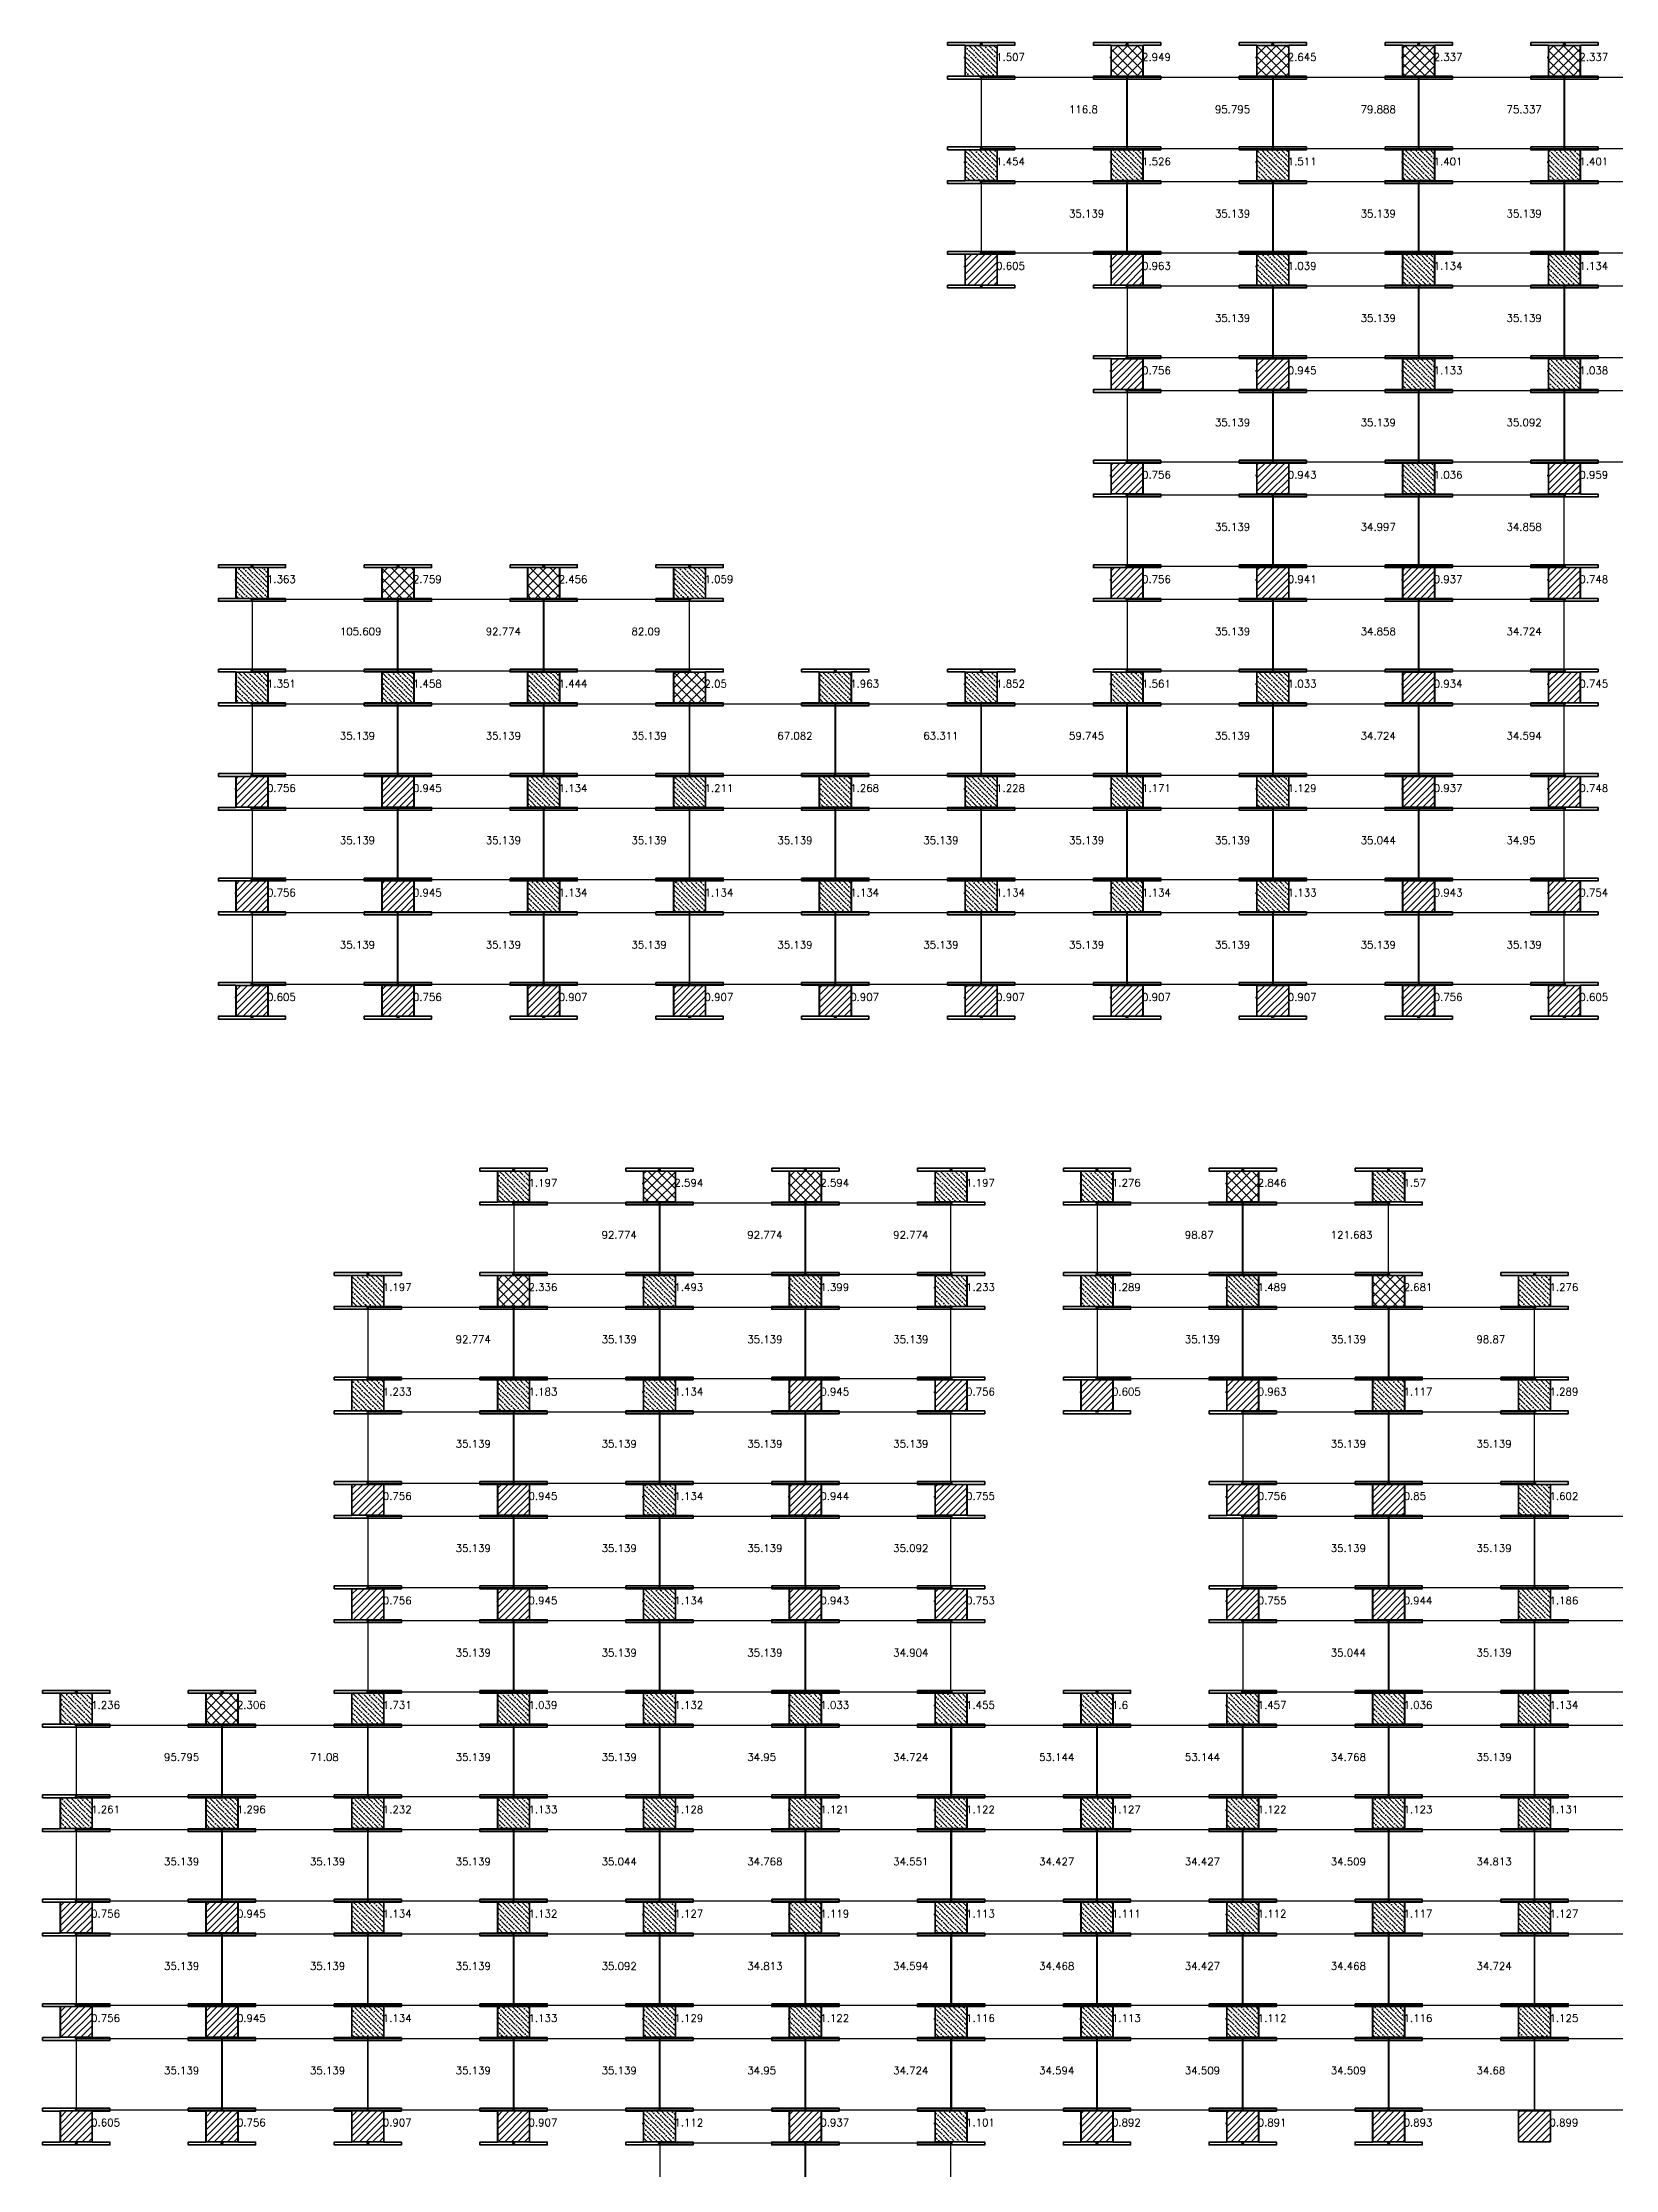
# Model space of a CAD drawing. Header units: inches. Extents: x 3750 to 10146, y -443 to 5941.
# Drawn here: x 6926 to 7768, y 851 to 1990 of the extents above; entities that cross this region are included whole.
import ezdxf

# ---------------------------------------------------------------- set-up
doc = ezdxf.new("R2010")
doc.units = ezdxf.units.IN
doc.header["$LTSCALE"] = 50
doc.header["$MEASUREMENT"] = 0
for name, color, linetype, lineweight in [('E-PANELS', 140, 'Continuous', 30), ('E2-ECOFEET', 254, 'Continuous', 35), ('E3-ECOFEET', 254, 'Continuous', 35), ('HATCH 1', 5, 'Continuous', 35), ('HATCH 2', 140, 'Continuous', 35), ('HATCH 3', 30, 'Continuous', 35)]:
    doc.layers.add(name, color=color, linetype=linetype, lineweight=lineweight)
doc.layers.add('EF3 TEXT', color=7, linetype='Continuous', plot=False)
doc.layers.get('E2-ECOFEET').off()
doc.styles.add('mytext', font='romans.shx')

# ---------------------------------------------------------------- blocks, each defined once
blk = doc.blocks.new('EF3_HATCH_3')
at = {"layer": 'HATCH 3'}
h = blk.add_hatch(dxfattribs=at)
h.set_pattern_fill('ANSI37', color=256, scale=30)
h.set_pattern_definition([(45, (-119.168, -90.9187), (-2.65165, 2.65165), []), (135, (-119.168, -90.9187), (-2.65165, -2.65165), [])])
h.paths.add_polyline_path([(-8.5, -8.25), (8.5, -8.25), (8.5, 8.25), (-8.5, 8.25)])
blk.add_lwpolyline([(-8.5, -8.25), (8.5, -8.25), (8.5, 8.25), (-8.5, 8.25)], close=True, dxfattribs=at)
blk = doc.blocks.new('EF3_HATCH_2')
at = {"layer": 'HATCH 2'}
h = blk.add_hatch(dxfattribs=at)
h.set_pattern_fill('ANSI36', color=256, scale=15, angle=90)
h.set_pattern_definition([(135, (-119.168, -90.9187), (-3.64602, 0.994369), [4.6875, -0.9375, 0, -0.9375])])
h.paths.add_polyline_path([(-8.5, -8.25), (8.5, -8.25), (8.5, 8.25), (-8.5, 8.25)])
blk.add_lwpolyline([(-8.5, -8.25), (8.5, -8.25), (8.5, 8.25), (-8.5, 8.25)], close=True, dxfattribs=at)
blk = doc.blocks.new('EF3_HATCH_1')
at = {"layer": 'HATCH 1'}
h = blk.add_hatch(dxfattribs=at)
h.set_pattern_fill('ANSI31', color=256, scale=20)
h.set_pattern_definition([(45, (-119.168, -90.9187), (-1.767767, 1.767767), [])])
h.paths.add_polyline_path([(-8.5, -8.25), (8.5, -8.25), (8.5, 8.25), (-8.5, 8.25)])
blk.add_lwpolyline([(-8.5, -8.25), (8.5, -8.25), (8.5, 8.25), (-8.5, 8.25)], close=True, dxfattribs=at)
blk = doc.blocks.new('YINGLI 305W 10DEG')
at = {"layer": 'E-PANELS'}
blk.add_lwpolyline([(0, 0), (77.56, 0), (77.56, -38.4), (0, -38.4)], close=True, dxfattribs=at)
blk = doc.blocks.new('EF3')
at = {"layer": 'E3-ECOFEET', "color": 5}
for points in [[(0, 0), (0, -1.5), (9.4, -1.5), (9.4, -18.1), (0, -18.1), (0, -19.6), (36, -19.6), (36, -18.1), (26.6, -18.1), (26.6, -1.5), (36, -1.5), (36, 0), (0, 0)], [(8.8, -8.1), (8.9, -8.1)]]:
    blk.add_lwpolyline(points, dxfattribs=at)
at = {"layer": 'E3-ECOFEET'}
for points in [[(17.2, -1), (17.8, -1), (17.8, -0.5)], [(18.2, -0.5), (18.2, -1), (18.8, -1)], [(17.2, -18.5), (17.8, -18.5), (17.8, -19)], [(18.2, -19), (18.2, -18.5), (18.8, -18.5)]]:
    blk.add_lwpolyline(points, dxfattribs=at)

msp = doc.modelspace()

# ---------------------------------------------------------------- block references
at = {"layer": 'E-PANELS'}
for p in [(7428.8, 1971.1), (7506.9, 1971.1), (7585, 1971.1), (7663, 1971.1), (7741.1, 1971.1), (7428.8, 1915.3), (7506.9, 1915.3), (7585, 1915.3), (7663, 1915.3), (7741.1, 1915.3), (7506.9, 1859.4), (7585, 1859.4), (7663, 1859.4), (7741.1, 1859.4), (7506.9, 1803.5), (7585, 1803.5), (7663, 1803.5), (7741.1, 1803.5), (7506.9, 1747.6), (7585, 1747.6), (7663, 1747.6), (7038.5, 1691.7), (7116.6, 1691.7), (7194.7, 1691.7), (7506.9, 1691.7), (7585, 1691.7), (7663, 1691.7), (7038.5, 1635.8), (7116.6, 1635.8), (7194.7, 1635.8), (7272.7, 1635.8), (7350.8, 1635.8), (7428.8, 1635.8), (7506.9, 1635.8), (7585, 1635.8), (7663, 1635.8), (7038.5, 1579.9), (7116.6, 1579.9), (7194.7, 1579.9), (7272.7, 1579.9), (7350.8, 1579.9), (7428.8, 1579.9), (7506.9, 1579.9), (7585, 1579.9), (7663, 1579.9), (7038.5, 1524), (7116.6, 1524), (7194.7, 1524), (7272.7, 1524), (7350.8, 1524), (7428.8, 1524), (7506.9, 1524), (7585, 1524), (7663, 1524), (7178.6, 1368.7), (7256.7, 1368.7), (7334.7, 1368.7), (7490.8, 1368.7), (7568.9, 1368.7), (7100.5, 1312.8), (7178.6, 1312.8), (7256.7, 1312.8), (7334.7, 1312.8), (7490.8, 1312.8), (7568.9, 1312.8), (7647, 1312.8), (7100.5, 1256.9), (7178.6, 1256.9), (7256.7, 1256.9), (7334.7, 1256.9), (7568.9, 1256.9), (7647, 1256.9), (7100.5, 1201), (7178.6, 1201), (7256.7, 1201), (7334.7, 1201), (7568.9, 1201), (7647, 1201), (7725, 1201), (7100.5, 1145.1), (7178.6, 1145.1), (7256.7, 1145.1), (7334.7, 1145.1), (7568.9, 1145.1), (7647, 1145.1), (7725, 1145.1), (6944.4, 1089.2), (7022.5, 1089.2), (7100.5, 1089.2), (7178.6, 1089.2), (7256.7, 1089.2), (7334.7, 1089.2), (7412.8, 1089.2), (7490.8, 1089.2), (7568.9, 1089.2), (7647, 1089.2), (7725, 1089.2), (6944.4, 1033.3), (7022.5, 1033.3), (7100.5, 1033.3), (7178.6, 1033.3), (7256.7, 1033.3), (7334.7, 1033.3), (7412.8, 1033.3), (7490.8, 1033.3), (7568.9, 1033.3), (7647, 1033.3), (7725, 1033.3), (6944.4, 977.4), (7022.5, 977.4), (7100.5, 977.4), (7178.6, 977.4), (7256.7, 977.4), (7334.7, 977.4), (7412.8, 977.4), (7490.8, 977.4), (7568.9, 977.4), (7647, 977.4), (7725, 977.4), (6944.4, 921.5), (7022.5, 921.5), (7100.5, 921.5), (7178.6, 921.5), (7256.7, 921.5), (7334.7, 921.5), (7412.8, 921.5), (7490.8, 921.5), (7568.9, 921.5), (7647, 921.5), (7725, 921.5), (7256.7, 865.6), (7334.7, 865.6)]:
    msp.add_blockref('YINGLI 305W 10DEG', p, dxfattribs=at)
at = {"layer": 'E2-ECOFEET'}
for p in [(7410.6, 1989.7), (7488.7, 1989.7), (7566.7, 1989.7), (7644.8, 1989.7), (7722.8, 1989.7), (7410.6, 1933.8), (7488.7, 1933.8), (7566.7, 1933.8), (7644.8, 1933.8), (7722.8, 1933.8), (7410.6, 1877.9), (7488.7, 1877.9), (7566.7, 1877.9), (7644.8, 1877.9), (7722.8, 1877.9), (7488.7, 1822), (7566.7, 1822), (7644.8, 1822), (7722.8, 1822), (7488.7, 1766.1), (7566.7, 1766.1), (7644.8, 1766.1), (7722.8, 1766.1), (7020.3, 1710.2), (7098.4, 1710.2), (7176.4, 1710.2), (7254.5, 1710.2), (7488.7, 1710.2), (7566.7, 1710.2), (7644.8, 1710.2), (7722.8, 1710.2), (7020.3, 1654.3), (7098.4, 1654.3), (7176.4, 1654.3), (7254.5, 1654.3), (7332.5, 1654.3), (7410.6, 1654.3), (7488.7, 1654.3), (7566.7, 1654.3), (7644.8, 1654.3), (7722.8, 1654.3), (7020.3, 1598.4), (7098.4, 1598.4), (7176.4, 1598.4), (7254.5, 1598.4), (7332.5, 1598.4), (7410.6, 1598.4), (7488.7, 1598.4), (7566.7, 1598.4), (7644.8, 1598.4), (7722.8, 1598.4), (7020.3, 1542.5), (7098.4, 1542.5), (7176.4, 1542.5), (7254.5, 1542.5), (7332.5, 1542.5), (7410.6, 1542.5), (7488.7, 1542.5), (7566.7, 1542.5), (7644.8, 1542.5), (7722.8, 1542.5), (7020.3, 1486.6), (7098.4, 1486.6), (7176.4, 1486.6), (7254.5, 1486.6), (7332.5, 1486.6), (7410.6, 1486.6), (7488.7, 1486.6), (7566.7, 1486.6), (7644.8, 1486.6), (7722.8, 1486.6), (7160.3, 1387.2), (7238.4, 1387.2), (7316.5, 1387.2), (7394.5, 1387.2), (7472.6, 1387.2), (7550.6, 1387.2), (7628.7, 1387.2), (7082.3, 1331.3), (7160.3, 1331.3), (7238.4, 1331.3), (7316.5, 1331.3), (7394.5, 1331.3), (7472.6, 1331.3), (7550.6, 1331.3), (7628.7, 1331.3), (7706.8, 1331.3), (7082.3, 1275.4), (7160.3, 1275.4), (7238.4, 1275.4), (7316.5, 1275.4), (7394.5, 1275.4), (7472.6, 1275.4), (7550.6, 1275.4), (7628.7, 1275.4), (7706.8, 1275.4), (7082.3, 1219.5), (7160.3, 1219.5), (7238.4, 1219.5), (7316.5, 1219.5), (7394.5, 1219.5), (7550.6, 1219.5), (7628.7, 1219.5), (7706.8, 1219.5), (7082.3, 1163.6), (7160.3, 1163.6), (7238.4, 1163.6), (7316.5, 1163.6), (7394.5, 1163.6), (7550.6, 1163.6), (7628.7, 1163.6), (7706.8, 1163.6), (6926.2, 1107.7), (7004.2, 1107.7), (7082.3, 1107.7), (7160.3, 1107.7), (7238.4, 1107.7), (7316.5, 1107.7), (7394.5, 1107.7), (7472.6, 1107.7), (7550.6, 1107.7), (7628.7, 1107.7), (7706.8, 1107.7), (6926.2, 1051.8), (7004.2, 1051.8), (7082.3, 1051.8), (7160.3, 1051.8), (7238.4, 1051.8), (7316.5, 1051.8), (7394.5, 1051.8), (7472.6, 1051.8), (7550.6, 1051.8), (7628.7, 1051.8), (7706.8, 1051.8), (6926.2, 995.9), (7004.2, 995.9), (7082.3, 995.9), (7160.3, 995.9), (7238.4, 995.9), (7316.5, 995.9), (7394.5, 995.9), (7472.6, 995.9), (7550.6, 995.9), (7628.7, 995.9), (7706.8, 995.9), (6926.2, 940), (7004.2, 940), (7082.3, 940), (7160.3, 940), (7238.4, 940), (7316.5, 940), (7394.5, 940), (7472.6, 940), (7550.6, 940), (7628.7, 940), (7706.8, 940), (6926.2, 884.1), (7004.2, 884.1), (7082.3, 884.1), (7160.3, 884.1), (7238.4, 884.1), (7316.5, 884.1), (7394.5, 884.1), (7472.6, 884.1), (7550.6, 884.1), (7628.7, 884.1)]:
    msp.add_blockref('EF3', p, dxfattribs=at)
at = {"layer": 'HATCH 1'}
for p in [(7428.6, 1868.1), (7506.7, 1868.1), (7506.7, 1812.2), (7584.7, 1812.2), (7506.7, 1756.3), (7584.7, 1756.3), (7740.8, 1756.3), (7506.7, 1700.4), (7584.7, 1700.4), (7662.8, 1700.4), (7740.8, 1700.4), (7662.8, 1644.5), (7740.8, 1644.5), (7038.3, 1588.6), (7116.4, 1588.6), (7662.8, 1588.6), (7740.8, 1588.6), (7038.3, 1532.7), (7116.4, 1532.7), (7662.8, 1532.7), (7740.8, 1532.7), (7038.3, 1476.8), (7116.4, 1476.8), (7194.4, 1476.8), (7272.5, 1476.8), (7350.5, 1476.8), (7428.6, 1476.8), (7506.7, 1476.8), (7584.7, 1476.8), (7662.8, 1476.8), (7740.8, 1476.8), (7334.5, 1265.6), (7412.5, 1265.6), (7490.6, 1265.6), (7568.6, 1265.6), (7100.3, 1209.7), (7178.3, 1209.7), (7334.5, 1209.7), (7412.5, 1209.7), (7568.6, 1209.7), (7646.7, 1209.7), (7100.3, 1153.8), (7178.3, 1153.8), (7334.5, 1153.8), (7412.5, 1153.8), (7568.6, 1153.8), (7646.7, 1153.8), (6944.2, 986.2), (7022.2, 986.2), (6944.2, 930.3), (7022.2, 930.3), (6944.2, 874.4), (7022.2, 874.4), (7100.3, 874.4), (7178.3, 874.4), (7334.5, 874.4), (7490.6, 874.4), (7568.6, 874.4), (7646.7, 874.4), (7724.8, 874.4)]:
    msp.add_blockref('EF3_HATCH_1', p, dxfattribs=at)
at = {"layer": 'HATCH 2'}
for p in [(7428.6, 1979.9), (7428.6, 1924), (7506.7, 1924), (7584.7, 1924), (7662.8, 1924), (7740.8, 1924), (7584.7, 1868.1), (7662.8, 1868.1), (7740.8, 1868.1), (7662.8, 1812.2), (7740.8, 1812.2), (7662.8, 1756.3), (7038.3, 1700.4), (7272.5, 1700.4), (7038.3, 1644.5), (7116.4, 1644.5), (7194.4, 1644.5), (7350.5, 1644.5), (7428.6, 1644.5), (7506.7, 1644.5), (7584.7, 1644.5), (7194.4, 1588.6), (7272.5, 1588.6), (7350.5, 1588.6), (7428.6, 1588.6), (7506.7, 1588.6), (7584.7, 1588.6), (7194.4, 1532.7), (7272.5, 1532.7), (7350.5, 1532.7), (7428.6, 1532.7), (7506.7, 1532.7), (7584.7, 1532.7), (7178.3, 1377.4), (7412.5, 1377.4), (7490.6, 1377.4), (7646.7, 1377.4), (7100.3, 1321.5), (7256.4, 1321.5), (7334.5, 1321.5), (7412.5, 1321.5), (7490.6, 1321.5), (7568.6, 1321.5), (7724.8, 1321.5), (7100.3, 1265.6), (7178.3, 1265.6), (7256.4, 1265.6), (7646.7, 1265.6), (7724.8, 1265.6), (7256.4, 1209.7), (7724.8, 1209.7), (7256.4, 1153.8), (7724.8, 1153.8), (6944.2, 1097.9), (7100.3, 1097.9), (7178.3, 1097.9), (7256.4, 1097.9), (7334.5, 1097.9), (7412.5, 1097.9), (7490.6, 1097.9), (7568.6, 1097.9), (7646.7, 1097.9), (7724.8, 1097.9), (6944.2, 1042), (7022.2, 1042), (7100.3, 1042), (7178.3, 1042), (7256.4, 1042), (7334.5, 1042), (7412.5, 1042), (7490.6, 1042), (7568.6, 1042), (7646.7, 1042), (7724.8, 1042), (7100.3, 986.2), (7178.3, 986.2), (7256.4, 986.2), (7334.5, 986.2), (7412.5, 986.2), (7490.6, 986.2), (7568.6, 986.2), (7646.7, 986.2), (7724.8, 986.2), (7100.3, 930.3), (7178.3, 930.3), (7256.4, 930.3), (7334.5, 930.3), (7412.5, 930.3), (7490.6, 930.3), (7568.6, 930.3), (7646.7, 930.3), (7724.8, 930.3), (7256.4, 874.4), (7412.5, 874.4)]:
    msp.add_blockref('EF3_HATCH_2', p, dxfattribs=at)
at = {"layer": 'HATCH 3'}
for p in [(7506.7, 1979.9), (7584.7, 1979.9), (7662.8, 1979.9), (7740.8, 1979.9), (7116.4, 1700.4), (7194.4, 1700.4), (7272.5, 1644.5), (7256.4, 1377.4), (7334.5, 1377.4), (7568.6, 1377.4), (7178.3, 1321.5), (7646.7, 1321.5), (7022.2, 1097.9)]:
    msp.add_blockref('EF3_HATCH_3', p, dxfattribs=at)

# ---------------------------------------------------------------- texts
at = {"layer": 'EF3 TEXT', "style": 'mytext'}
for s, p in [('1.507', (7436.6, 1979.9)), ('2.949', (7514.7, 1979.9)), ('2.645', (7592.7, 1979.9)), ('2.337', (7670.8, 1979.9)), ('2.337', (7748.8, 1979.9)), ('116.8', (7475.6, 1951.9)), ('95.795', (7553.7, 1951.9)), ('79.888', (7631.7, 1951.9)), ('75.337', (7709.8, 1951.9)), ('1.454', (7436.6, 1924)), ('1.526', (7514.7, 1924)), ('1.511', (7592.7, 1924)), ('1.401', (7670.8, 1924)), ('1.401', (7748.8, 1924)), ('35.139', (7475.6, 1896.1)), ('35.139', (7553.7, 1896.1)), ('35.139', (7631.7, 1896.1)), ('35.139', (7709.8, 1896.1)), ('0.605', (7436.6, 1868.1)), ('0.963', (7514.7, 1868.1)), ('1.039', (7592.7, 1868.1)), ('1.134', (7670.8, 1868.1)), ('1.134', (7748.8, 1868.1)), ('35.139', (7553.7, 1840.2)), ('35.139', (7631.7, 1840.2)), ('35.139', (7709.8, 1840.2)), ('0.756', (7514.7, 1812.2)), ('0.945', (7592.7, 1812.2)), ('1.133', (7670.8, 1812.2)), ('1.038', (7748.8, 1812.2)), ('35.139', (7553.7, 1784.3)), ('35.139', (7631.7, 1784.3)), ('35.092', (7709.8, 1784.3)), ('0.756', (7514.7, 1756.3)), ('0.943', (7592.7, 1756.3)), ('1.036', (7670.8, 1756.3)), ('0.959', (7748.8, 1756.3)), ('35.139', (7553.7, 1728.4)), ('34.997', (7631.7, 1728.4)), ('34.858', (7709.8, 1728.4)), ('1.363', (7046.3, 1700.4)), ('2.759', (7124.4, 1700.4)), ('2.456', (7202.4, 1700.4)), ('1.059', (7280.5, 1700.4)), ('0.756', (7514.7, 1700.4)), ('0.941', (7592.7, 1700.4)), ('0.937', (7670.8, 1700.4)), ('0.748', (7748.8, 1700.4)), ('105.609', (7085.3, 1672.5)), ('92.774', (7163.4, 1672.5)), ('82.09', (7241.4, 1672.5)), ('35.139', (7553.7, 1672.5)), ('34.858', (7631.7, 1672.5)), ('34.724', (7709.8, 1672.5)), ('1.351', (7046.3, 1644.5)), ('1.458', (7124.4, 1644.5)), ('1.444', (7202.4, 1644.5)), ('2.05', (7280.5, 1644.5)), ('1.963', (7358.5, 1644.5)), ('1.852', (7436.6, 1644.5)), ('1.561', (7514.7, 1644.5)), ('1.033', (7592.7, 1644.5)), ('0.934', (7670.8, 1644.5)), ('0.745', (7748.8, 1644.5)), ('35.139', (7085.3, 1616.6)), ('35.139', (7163.4, 1616.6)), ('35.139', (7241.4, 1616.6)), ('67.082', (7319.5, 1616.6)), ('63.311', (7397.6, 1616.6)), ('59.745', (7475.6, 1616.6)), ('35.139', (7553.7, 1616.6)), ('34.724', (7631.7, 1616.6)), ('34.594', (7709.8, 1616.6)), ('0.756', (7046.3, 1588.6)), ('0.945', (7124.4, 1588.6)), ('1.134', (7202.4, 1588.6)), ('1.211', (7280.5, 1588.6)), ('1.268', (7358.5, 1588.6)), ('1.228', (7436.6, 1588.6)), ('1.171', (7514.7, 1588.6)), ('1.129', (7592.7, 1588.6)), ('0.937', (7670.8, 1588.6)), ('0.748', (7748.8, 1588.6)), ('35.139', (7085.3, 1560.7)), ('35.139', (7163.4, 1560.7)), ('35.139', (7241.4, 1560.7)), ('35.139', (7319.5, 1560.7)), ('35.139', (7397.6, 1560.7)), ('35.139', (7475.6, 1560.7)), ('35.139', (7553.7, 1560.7)), ('35.044', (7631.7, 1560.7)), ('34.95', (7709.8, 1560.7)), ('0.756', (7046.3, 1532.7)), ('0.945', (7124.4, 1532.7)), ('1.134', (7202.4, 1532.7)), ('1.134', (7280.5, 1532.7)), ('1.134', (7358.5, 1532.7)), ('1.134', (7436.6, 1532.7)), ('1.134', (7514.7, 1532.7)), ('1.133', (7592.7, 1532.7)), ('0.943', (7670.8, 1532.7)), ('0.754', (7748.8, 1532.7)), ('35.139', (7085.3, 1504.8)), ('35.139', (7163.4, 1504.8)), ('35.139', (7241.4, 1504.8)), ('35.139', (7319.5, 1504.8)), ('35.139', (7397.6, 1504.8)), ('35.139', (7475.6, 1504.8)), ('35.139', (7553.7, 1504.8)), ('35.139', (7631.7, 1504.8)), ('35.139', (7709.8, 1504.8)), ('0.605', (7046.3, 1476.8)), ('0.756', (7124.4, 1476.8)), ('0.907', (7202.4, 1476.8)), ('0.907', (7280.5, 1476.8)), ('0.907', (7358.5, 1476.8)), ('0.907', (7436.6, 1476.8)), ('0.907', (7514.7, 1476.8)), ('0.907', (7592.7, 1476.8)), ('0.756', (7670.8, 1476.8)), ('0.605', (7748.8, 1476.8)), ('1.197', (7186.3, 1377.4)), ('2.594', (7264.4, 1377.4)), ('2.594', (7342.5, 1377.4)), ('1.197', (7420.5, 1377.4)), ('1.276', (7498.6, 1377.4)), ('2.846', (7576.6, 1377.4)), ('1.57', (7654.7, 1377.4)), ('92.774', (7225.4, 1349.5)), ('92.774', (7303.4, 1349.5)), ('92.774', (7381.5, 1349.5)), ('98.87', (7537.6, 1349.5)), ('121.683', (7615.7, 1349.5)), ('1.197', (7108.3, 1321.5)), ('2.336', (7186.3, 1321.5)), ('1.493', (7264.4, 1321.5)), ('1.399', (7342.5, 1321.5)), ('1.233', (7420.5, 1321.5)), ('1.289', (7498.6, 1321.5)), ('1.489', (7576.6, 1321.5)), ('2.681', (7654.7, 1321.5)), ('1.276', (7732.8, 1321.5)), ('92.774', (7147.3, 1293.6)), ('35.139', (7225.4, 1293.6)), ('35.139', (7303.4, 1293.6)), ('35.139', (7381.5, 1293.6)), ('35.139', (7537.6, 1293.6)), ('35.139', (7615.7, 1293.6)), ('98.87', (7693.7, 1293.6)), ('1.233', (7108.3, 1265.6)), ('1.183', (7186.3, 1265.6)), ('1.134', (7264.4, 1265.6)), ('0.945', (7342.5, 1265.6)), ('0.756', (7420.5, 1265.6)), ('0.605', (7498.6, 1265.6)), ('0.963', (7576.6, 1265.6)), ('1.117', (7654.7, 1265.6)), ('1.289', (7732.8, 1265.6)), ('35.139', (7147.3, 1237.7)), ('35.139', (7225.4, 1237.7)), ('35.139', (7303.4, 1237.7)), ('35.139', (7381.5, 1237.7)), ('35.139', (7615.7, 1237.7)), ('35.139', (7693.7, 1237.7)), ('0.756', (7108.3, 1209.7)), ('0.945', (7186.3, 1209.7)), ('1.134', (7264.4, 1209.7)), ('0.944', (7342.5, 1209.7)), ('0.755', (7420.5, 1209.7)), ('0.756', (7576.6, 1209.7)), ('0.85', (7654.7, 1209.7)), ('1.602', (7732.8, 1209.7)), ('35.139', (7147.3, 1181.8)), ('35.139', (7225.4, 1181.8)), ('35.139', (7303.4, 1181.8)), ('35.092', (7381.5, 1181.8)), ('35.139', (7615.7, 1181.8)), ('35.139', (7693.7, 1181.8)), ('0.756', (7108.3, 1153.8)), ('0.945', (7186.3, 1153.8)), ('1.134', (7264.4, 1153.8)), ('0.943', (7342.5, 1153.8)), ('0.753', (7420.5, 1153.8)), ('0.755', (7576.6, 1153.8)), ('0.944', (7654.7, 1153.8)), ('1.186', (7732.8, 1153.8)), ('35.139', (7147.3, 1125.9)), ('35.139', (7225.4, 1125.9)), ('35.139', (7303.4, 1125.9)), ('34.904', (7381.5, 1125.9)), ('35.044', (7615.7, 1125.9)), ('35.139', (7693.7, 1125.9)), ('1.236', (6952.2, 1097.9)), ('2.306', (7030.2, 1097.9)), ('1.731', (7108.3, 1097.9)), ('1.039', (7186.3, 1097.9)), ('1.132', (7264.4, 1097.9)), ('1.033', (7342.5, 1097.9)), ('1.455', (7420.5, 1097.9)), ('1.6', (7498.6, 1097.9)), ('1.457', (7576.6, 1097.9)), ('1.036', (7654.7, 1097.9)), ('1.134', (7732.8, 1097.9)), ('95.795', (6991.2, 1070)), ('71.08', (7069.3, 1070)), ('35.139', (7147.3, 1070)), ('35.139', (7225.4, 1070)), ('34.95', (7303.4, 1070)), ('34.724', (7381.5, 1070)), ('53.144', (7459.6, 1070)), ('53.144', (7537.6, 1070)), ('34.768', (7615.7, 1070)), ('35.139', (7693.7, 1070)), ('1.261', (6952.2, 1042)), ('1.296', (7030.2, 1042)), ('1.232', (7108.3, 1042)), ('1.133', (7186.3, 1042)), ('1.128', (7264.4, 1042)), ('1.121', (7342.5, 1042)), ('1.122', (7420.5, 1042)), ('1.127', (7498.6, 1042)), ('1.122', (7576.6, 1042)), ('1.123', (7654.7, 1042)), ('1.131', (7732.8, 1042)), ('35.139', (6991.2, 1014.1)), ('35.139', (7069.3, 1014.1)), ('35.139', (7147.3, 1014.1)), ('35.044', (7225.4, 1014.1)), ('34.768', (7303.4, 1014.1)), ('34.551', (7381.5, 1014.1)), ('34.427', (7459.6, 1014.1)), ('34.427', (7537.6, 1014.1)), ('34.509', (7615.7, 1014.1)), ('34.813', (7693.7, 1014.1)), ('0.756', (6952.2, 986.2)), ('0.945', (7030.2, 986.2)), ('1.134', (7108.3, 986.2)), ('1.132', (7186.3, 986.2)), ('1.127', (7264.4, 986.2)), ('1.119', (7342.5, 986.2)), ('1.113', (7420.5, 986.2)), ('1.111', (7498.6, 986.2)), ('1.112', (7576.6, 986.2)), ('1.117', (7654.7, 986.2)), ('1.127', (7732.8, 986.2)), ('35.139', (6991.2, 958.2)), ('35.139', (7069.3, 958.2)), ('35.139', (7147.3, 958.2)), ('35.092', (7225.4, 958.2)), ('34.813', (7303.4, 958.2)), ('34.594', (7381.5, 958.2)), ('34.468', (7459.6, 958.2)), ('34.427', (7537.6, 958.2)), ('34.468', (7615.7, 958.2)), ('34.724', (7693.7, 958.2)), ('0.756', (6952.2, 930.3)), ('0.945', (7030.2, 930.3)), ('1.134', (7108.3, 930.3)), ('1.133', (7186.3, 930.3)), ('1.129', (7264.4, 930.3)), ('1.122', (7342.5, 930.3)), ('1.116', (7420.5, 930.3)), ('1.113', (7498.6, 930.3)), ('1.112', (7576.6, 930.3)), ('1.116', (7654.7, 930.3)), ('1.125', (7732.8, 930.3)), ('35.139', (6991.2, 902.3)), ('35.139', (7069.3, 902.3)), ('35.139', (7147.3, 902.3)), ('35.139', (7225.4, 902.3)), ('34.95', (7303.4, 902.3)), ('34.724', (7381.5, 902.3)), ('34.594', (7459.6, 902.3)), ('34.509', (7537.6, 902.3)), ('34.509', (7615.7, 902.3)), ('34.68', (7693.7, 902.3)), ('0.605', (6952.2, 874.4)), ('0.756', (7030.2, 874.4)), ('0.907', (7108.3, 874.4)), ('0.907', (7186.3, 874.4)), ('1.112', (7264.4, 874.4)), ('0.937', (7342.5, 874.4)), ('1.101', (7420.5, 874.4)), ('0.892', (7498.6, 874.4)), ('0.891', (7576.6, 874.4)), ('0.893', (7654.7, 874.4)), ('0.899', (7732.8, 874.4))]:
    msp.add_text(s, height=4, dxfattribs=at).set_placement(p)

doc.saveas('drawing.dxf')
